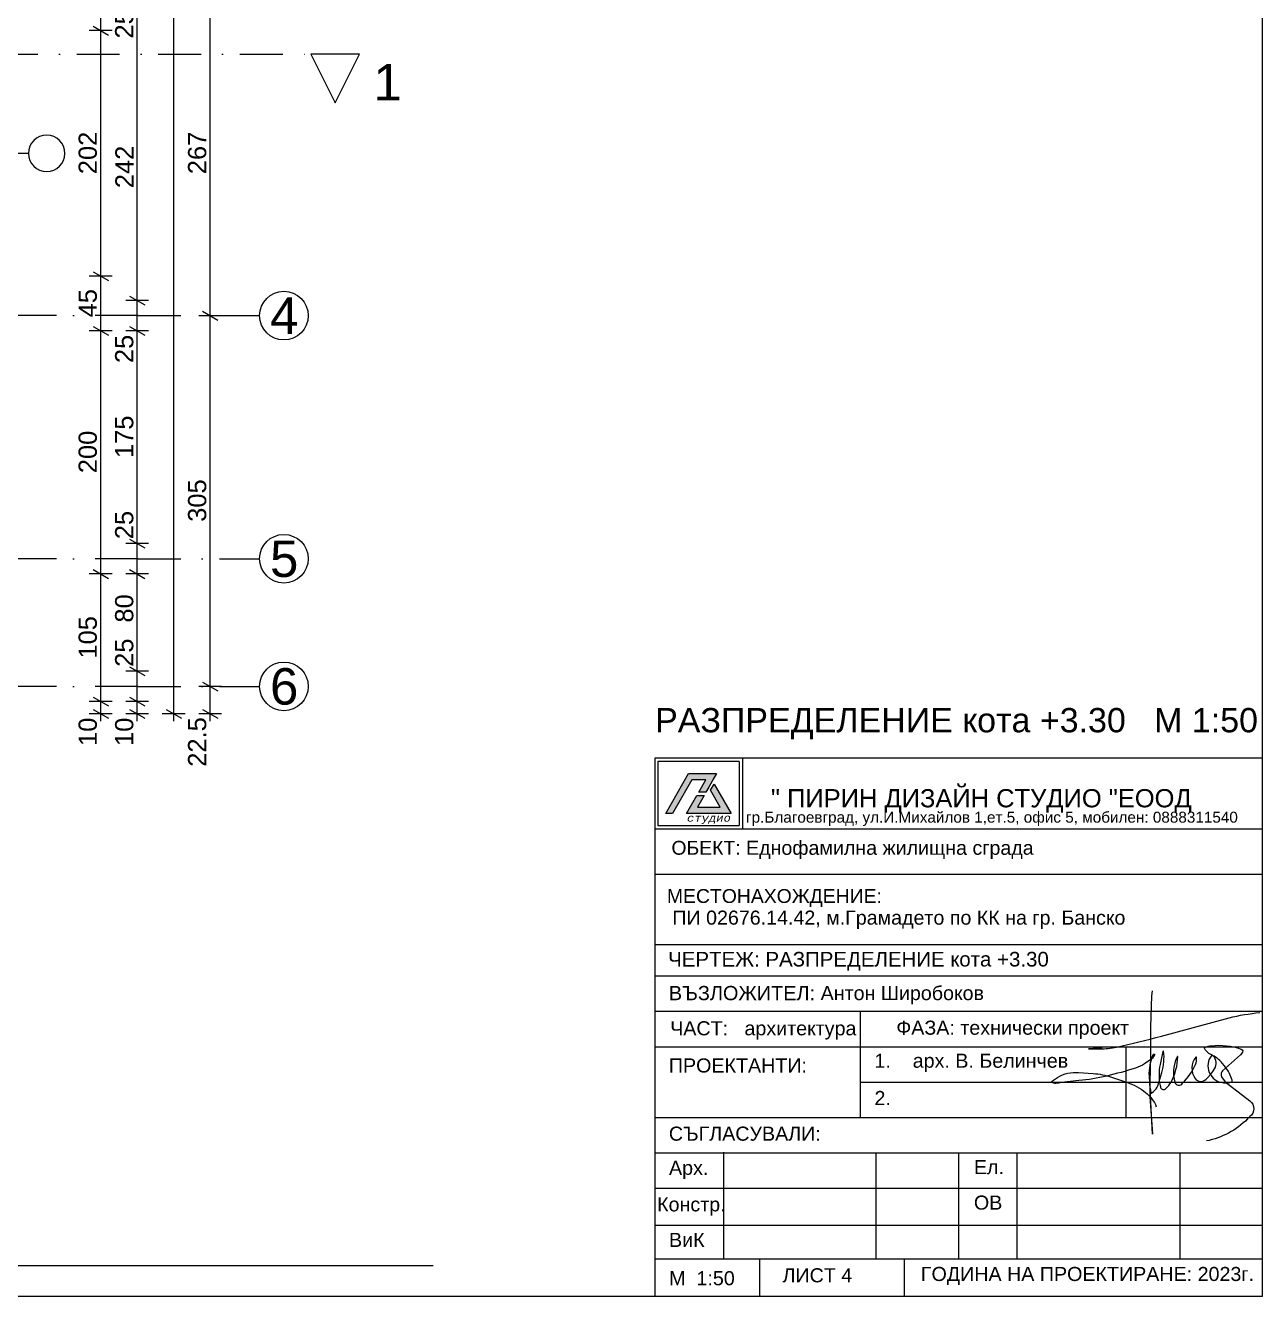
# Model space of a CAD drawing. Header units: centimetres. Extents: x -1463 to 1537, y -1556 to 644.
# Drawn here: x 519 to 1537, y -1556 to -511 of the extents above; entities that cross this region are included whole.
import ezdxf

# ---------------------------------------------------------------- set-up
doc = ezdxf.new("R2010")
doc.units = ezdxf.units.CM
doc.header["$MEASUREMENT"] = 0
doc.linetypes.add('Dot & Dashed', pattern=[67.027776, 35.277777, -17.638888, 0, -14.111111])
for name, color, linetype in [('fill', 7, 'Continuous'), ('антетка', 7, 'Continuous'), ('линии', 7, 'Continuous'), ('оси', 7, 'Continuous'), ('подпис', 7, 'Continuous'), ('размери', 7, 'Continuous'), ('разрези', 7, 'Continuous'), ('стени', 7, 'Continuous')]:
    doc.layers.add(name, color=color, linetype=linetype)
doc.styles.add('GENERATED_STYLE_1', font='arial.ttf')
doc.styles.add('GENERATED_STYLE_5', font='cour.ttf')
doc.dimstyles.new('GENERATED_STYLE__1', dxfattribs={"dimtxt": 15, "dimasz": 9.5, "dimexe": 0.18, "dimexo": 0.0625, "dimgap": 0, "dimtad": 1, "dimzin": 0, "dimdsep": 46, "dimtxsty": 'GENERATED_STYLE_1', "dimblk": 'ARROWHEAD_2', "dimblk1": 'ARROWHEAD_2', "dimblk2": 'ARROWHEAD_2', "dimcen": 0.09, "dimse1": 1, "dimse2": 1, "dimclrd": 151, "dimclre": 151, "dimclrt": 7, "dimadec": 0, "dimazin": 0, "dimtfac": 1, "dimtdec": 4, "dimtmove": 0, "dimatfit": 3, "dimfxl": 0, "dimtolj": 1, "dimtzin": 0, "dimarcsym": 0})

# ---------------------------------------------------------------- blocks, each defined once
blk = doc.blocks.new('*D50')
at = {"layer": 'размери', "color": 161, "linetype": 'Continuous', "lineweight": 13}
for p, q in [((574.8, -1063.4), (587.3, -1070.6)), ((574.8, -1073.4), (587.3, -1080.6))]:
    blk.add_line(p, q, dxfattribs=at)
at = {"layer": 'размери', "color": 151, "linetype": 'Continuous', "lineweight": 13}
for p, q in [((590.4, -1067), (571.6, -1067)), ((590.4, -1077), (571.6, -1077)), ((581, -1077), (581, -1067)), ((581, -1083.1), (581, -1077))]:
    blk.add_line(p, q, dxfattribs=at)
at = {"layer": 'размери', "color": 7, "lineweight": 30, "insert": (578, -1103.5), "char_height": 15, "attachment_point": 7, "rotation": 90, "style": 'GENERATED_STYLE_1'}
blk.add_mtext('\\A1;{\\pql;\\fArial|b0|i0|c204|p0;\\W1.000000;10}', dxfattribs=at)
blk = doc.blocks.new('ARROWHEAD_2')
at = {"color": 0, "linetype": 'Continuous', "lineweight": 0}
for p, q in [((0, 0), (-1, 0)), ((-0.38, -0.66), (0.38, 0.66))]:
    blk.add_line(p, q, dxfattribs=at)
blk = doc.blocks.new('*D51')
at = {"layer": 'размери', "color": 151, "linetype": 'Continuous', "lineweight": 13}
for p, q in [((581, -1067), (581, -962)), ((590.4, -1067), (571.6, -1067))]:
    blk.add_line(p, q, dxfattribs=at)
at = {"layer": 'размери', "color": 161, "linetype": 'Continuous', "lineweight": 13}
blk.add_line((574.8, -1063.4), (587.3, -1070.6), dxfattribs=at)
blk = doc.blocks.new('*D52')
at = {"layer": 'размери', "color": 151, "linetype": 'Continuous', "lineweight": 13}
for p, q in [((590.4, -962), (571.6, -962)), ((581, -1067), (581, -962))]:
    blk.add_line(p, q, dxfattribs=at)
at = {"layer": 'размери', "color": 161, "linetype": 'Continuous', "lineweight": 13}
for p, q in [((574.8, -958.4), (587.3, -965.6)), ((574.8, -1063.4), (587.3, -1070.6))]:
    blk.add_line(p, q, dxfattribs=at)
at = {"layer": 'размери', "color": 7, "lineweight": 30, "insert": (578, -1031.6), "char_height": 15, "attachment_point": 7, "rotation": 90, "style": 'GENERATED_STYLE_1'}
blk.add_mtext('\\A1;{\\pql;\\fArial|b0|i0|c204|p0;\\W1.000000;105}', dxfattribs=at)
blk = doc.blocks.new('*D53')
at = {"layer": 'размери', "color": 151, "linetype": 'Continuous', "lineweight": 13}
for p, q in [((590.4, -762), (571.6, -762)), ((581, -962), (581, -762))]:
    blk.add_line(p, q, dxfattribs=at)
at = {"layer": 'размери', "color": 161, "linetype": 'Continuous', "lineweight": 13}
for p, q in [((574.8, -758.4), (587.3, -765.6)), ((574.8, -958.4), (587.3, -965.6))]:
    blk.add_line(p, q, dxfattribs=at)
at = {"layer": 'размери', "color": 7, "lineweight": 30, "insert": (578, -879.1), "char_height": 15, "attachment_point": 7, "rotation": 90, "style": 'GENERATED_STYLE_1'}
blk.add_mtext('\\A1;{\\pql;\\fArial|b0|i0|c204|p0;\\W1.000000;200}', dxfattribs=at)
blk = doc.blocks.new('*D54')
at = {"layer": 'размери', "color": 151, "linetype": 'Continuous', "lineweight": 13}
for p, q in [((590.4, -717), (571.6, -717)), ((581, -762), (581, -717)), ((590.4, -762), (571.6, -762))]:
    blk.add_line(p, q, dxfattribs=at)
at = {"layer": 'размери', "color": 161, "linetype": 'Continuous', "lineweight": 13}
for p, q in [((574.8, -713.4), (587.3, -720.6)), ((574.8, -758.4), (587.3, -765.6))]:
    blk.add_line(p, q, dxfattribs=at)
at = {"layer": 'размери', "color": 7, "lineweight": 30, "insert": (578, -750.9), "char_height": 15, "attachment_point": 7, "rotation": 90, "style": 'GENERATED_STYLE_1'}
blk.add_mtext('\\A1;{\\pql;\\fArial|b0|i0|c204|p0;\\W1.000000;45}', dxfattribs=at)
blk = doc.blocks.new('*D55')
at = {"layer": 'размери', "color": 161, "linetype": 'Continuous', "lineweight": 13}
for p, q in [((574.8, -511.4), (587.3, -518.6)), ((574.8, -713.4), (587.3, -720.6))]:
    blk.add_line(p, q, dxfattribs=at)
at = {"layer": 'размери', "color": 151, "linetype": 'Continuous', "lineweight": 13}
for p, q in [((590.4, -515), (571.6, -515)), ((581, -717), (581, -515)), ((590.4, -717), (571.6, -717))]:
    blk.add_line(p, q, dxfattribs=at)
at = {"layer": 'размери', "color": 7, "lineweight": 30, "insert": (578, -633.1), "char_height": 15, "attachment_point": 7, "rotation": 90, "style": 'GENERATED_STYLE_1'}
blk.add_mtext('\\A1;{\\pql;\\fArial|b0|i0|c204|p0;\\W1.000000;202}', dxfattribs=at)
blk = doc.blocks.new('*D56')
at = {"layer": 'размери', "color": 151, "linetype": 'Continuous', "lineweight": 13}
for p, q in [((590.4, -470), (571.6, -470)), ((581, -515), (581, -470)), ((590.4, -515), (571.6, -515))]:
    blk.add_line(p, q, dxfattribs=at)
at = {"layer": 'размери', "color": 161, "linetype": 'Continuous', "lineweight": 13}
for p, q in [((574.8, -466.4), (587.3, -473.6)), ((574.8, -511.4), (587.3, -518.6))]:
    blk.add_line(p, q, dxfattribs=at)
at = {"layer": 'размери', "color": 7, "lineweight": 30, "insert": (578, -503.9), "char_height": 15, "attachment_point": 7, "rotation": 90, "style": 'GENERATED_STYLE_1'}
blk.add_mtext('\\A1;{\\pql;\\fArial|b0|i0|c204|p0;\\W1.000000;45}', dxfattribs=at)
blk = doc.blocks.new('*D60')
at = {"layer": 'размери', "color": 161, "linetype": 'Continuous', "lineweight": 13}
for p, q in [((604.8, -1063.4), (617.3, -1070.6)), ((604.8, -1073.4), (617.3, -1080.6))]:
    blk.add_line(p, q, dxfattribs=at)
at = {"layer": 'размери', "color": 151, "linetype": 'Continuous', "lineweight": 13}
for p, q in [((620.4, -1067), (601.6, -1067)), ((620.4, -1077), (601.6, -1077)), ((611, -1077), (611, -1067)), ((611, -1083.1), (611, -1077))]:
    blk.add_line(p, q, dxfattribs=at)
at = {"layer": 'размери', "color": 7, "lineweight": 30, "insert": (608, -1103.5), "char_height": 15, "attachment_point": 7, "rotation": 90, "style": 'GENERATED_STYLE_1'}
blk.add_mtext('\\A1;{\\pql;\\fArial|b0|i0|c204|p0;\\W1.000000;10}', dxfattribs=at)
blk = doc.blocks.new('*D61')
at = {"layer": 'размери', "color": 151, "linetype": 'Continuous', "lineweight": 13}
for p, q in [((620.4, -1042), (601.6, -1042)), ((611, -1067), (611, -1042)), ((620.4, -1067), (601.6, -1067))]:
    blk.add_line(p, q, dxfattribs=at)
at = {"layer": 'размери', "color": 161, "linetype": 'Continuous', "lineweight": 13}
for p, q in [((604.8, -1038.4), (617.3, -1045.6)), ((604.8, -1063.4), (617.3, -1070.6))]:
    blk.add_line(p, q, dxfattribs=at)
blk = doc.blocks.new('*D62')
at = {"layer": 'размери', "color": 151, "linetype": 'Continuous', "lineweight": 13}
for p, q in [((620.4, -962), (601.6, -962)), ((611, -1042), (611, -962)), ((620.4, -1042), (601.6, -1042))]:
    blk.add_line(p, q, dxfattribs=at)
at = {"layer": 'размери', "color": 161, "linetype": 'Continuous', "lineweight": 13}
for p, q in [((604.8, -958.4), (617.3, -965.6)), ((604.8, -1038.4), (617.3, -1045.6))]:
    blk.add_line(p, q, dxfattribs=at)
at = {"layer": 'размери', "color": 7, "lineweight": 30, "char_height": 15, "attachment_point": 7, "rotation": 90, "style": 'GENERATED_STYLE_1'}
for s, insert in [('\\A1;{\\pql;\\fArial|b0|i0|c204|p0;\\W1.000000;80}', (608, -1002)), ('\\A1;{\\pql;\\fArial|b0|i0|c204|p0;\\W1.000000;25}', (608, -1038.4))]:
    blk.add_mtext(s, dxfattribs=dict(at, insert=insert))
blk = doc.blocks.new('*D63')
at = {"layer": 'размери', "color": 151, "linetype": 'Continuous', "lineweight": 13}
for p, q in [((620.4, -937), (601.6, -937)), ((611, -962), (611, -937)), ((620.4, -962), (601.6, -962))]:
    blk.add_line(p, q, dxfattribs=at)
at = {"layer": 'размери', "color": 161, "linetype": 'Continuous', "lineweight": 13}
for p, q in [((604.8, -933.4), (617.3, -940.6)), ((604.8, -958.4), (617.3, -965.6))]:
    blk.add_line(p, q, dxfattribs=at)
blk = doc.blocks.new('*D64')
at = {"layer": 'размери', "color": 151, "linetype": 'Continuous', "lineweight": 13}
for p, q in [((620.4, -762), (601.6, -762)), ((611, -937), (611, -762)), ((620.4, -937), (601.6, -937))]:
    blk.add_line(p, q, dxfattribs=at)
at = {"layer": 'размери', "color": 161, "linetype": 'Continuous', "lineweight": 13}
for p, q in [((604.8, -758.4), (617.3, -765.6)), ((604.8, -933.4), (617.3, -940.6))]:
    blk.add_line(p, q, dxfattribs=at)
at = {"layer": 'размери', "color": 7, "lineweight": 30, "char_height": 15, "attachment_point": 7, "rotation": 90, "style": 'GENERATED_STYLE_1'}
for s, insert in [('\\A1;{\\pql;\\fArial|b0|i0|c204|p0;\\W1.000000;25}', (608, -788.5)), ('\\A1;{\\pql;\\fArial|b0|i0|c204|p0;\\W1.000000;175}', (608, -866.6)), ('\\A1;{\\pql;\\fArial|b0|i0|c204|p0;\\W1.000000;25}', (608, -933.4))]:
    blk.add_mtext(s, dxfattribs=dict(at, insert=insert))
blk = doc.blocks.new('*D65')
at = {"layer": 'размери', "color": 151, "linetype": 'Continuous', "lineweight": 13}
for p, q in [((620.4, -737), (601.6, -737)), ((611, -762), (611, -737)), ((620.4, -762), (601.6, -762))]:
    blk.add_line(p, q, dxfattribs=at)
at = {"layer": 'размери', "color": 161, "linetype": 'Continuous', "lineweight": 13}
for p, q in [((604.8, -733.4), (617.3, -740.6)), ((604.8, -758.4), (617.3, -765.6))]:
    blk.add_line(p, q, dxfattribs=at)
blk = doc.blocks.new('*D66')
at = {"layer": 'размери', "color": 161, "linetype": 'Continuous', "lineweight": 13}
for p, q in [((604.8, -491.4), (617.3, -498.6)), ((604.8, -733.4), (617.3, -740.6))]:
    blk.add_line(p, q, dxfattribs=at)
at = {"layer": 'размери', "color": 151, "linetype": 'Continuous', "lineweight": 13}
for p, q in [((620.4, -495), (601.6, -495)), ((611, -737), (611, -495)), ((620.4, -737), (601.6, -737))]:
    blk.add_line(p, q, dxfattribs=at)
at = {"layer": 'размери', "color": 7, "lineweight": 30, "char_height": 15, "attachment_point": 7, "rotation": 90, "style": 'GENERATED_STYLE_1'}
for s, insert in [('\\A1;{\\pql;\\fArial|b0|i0|c204|p0;\\W1.000000;25}', (608, -521.5)), ('\\A1;{\\pql;\\fArial|b0|i0|c204|p0;\\W1.000000;242}', (608, -644.6))]:
    blk.add_mtext(s, dxfattribs=dict(at, insert=insert))
blk = doc.blocks.new('*D73')
at = {"layer": 'размери', "color": 151, "linetype": 'Continuous', "lineweight": 13}
for p, q in [((641, 173), (641, 179.1)), ((650.4, 173), (631.6, 173)), ((641, -1077), (641, 173)), ((650.4, -1077), (631.6, -1077)), ((641, -1083.1), (641, -1077))]:
    blk.add_line(p, q, dxfattribs=at)
at = {"layer": 'размери', "color": 161, "linetype": 'Continuous', "lineweight": 13}
for p, q in [((647.3, 169.4), (634.8, 176.6)), ((634.8, -1073.4), (647.3, -1080.6))]:
    blk.add_line(p, q, dxfattribs=at)
at = {"layer": 'размери', "color": 7, "lineweight": 30, "insert": (638, -477.7), "char_height": 15, "attachment_point": 7, "rotation": 90, "style": 'GENERATED_STYLE_1'}
blk.add_mtext('\\A1;{\\pql;\\fArial|b0|i0|c204|p0;\\W1.000000;1\xa0250}', dxfattribs=at)
blk = doc.blocks.new('*D74')
at = {"layer": 'размери', "color": 151, "linetype": 'Continuous', "lineweight": 13}
for p, q in [((680.4, -1054.5), (661.6, -1054.5)), ((671, -1077), (671, -1054.5)), ((680.4, -1077), (661.6, -1077)), ((671, -1083.1), (671, -1077))]:
    blk.add_line(p, q, dxfattribs=at)
at = {"layer": 'размери', "color": 161, "linetype": 'Continuous', "lineweight": 13}
for p, q in [((664.8, -1050.9), (677.3, -1058.1)), ((664.8, -1073.4), (677.3, -1080.6))]:
    blk.add_line(p, q, dxfattribs=at)
at = {"layer": 'размери', "color": 7, "lineweight": 30, "insert": (668, -1120.6), "char_height": 15, "attachment_point": 7, "rotation": 90, "style": 'GENERATED_STYLE_1'}
blk.add_mtext('\\A1;{\\pql;\\fArial|b0|i0|c204|p0;\\W1.000000;22.5}', dxfattribs=at)
blk = doc.blocks.new('*D75')
at = {"layer": 'размери', "color": 151, "linetype": 'Continuous', "lineweight": 13}
for p, q in [((680.4, -749.5), (661.6, -749.5)), ((671, -1054.5), (671, -749.5)), ((680.4, -1054.5), (661.6, -1054.5))]:
    blk.add_line(p, q, dxfattribs=at)
at = {"layer": 'размери', "color": 161, "linetype": 'Continuous', "lineweight": 13}
for p, q in [((664.8, -745.9), (677.3, -753.1)), ((664.8, -1050.9), (677.3, -1058.1))]:
    blk.add_line(p, q, dxfattribs=at)
at = {"layer": 'размери', "color": 7, "lineweight": 30, "insert": (668, -919.1), "char_height": 15, "attachment_point": 7, "rotation": 90, "style": 'GENERATED_STYLE_1'}
blk.add_mtext('\\A1;{\\pql;\\fArial|b0|i0|c204|p0;\\W1.000000;305}', dxfattribs=at)
blk = doc.blocks.new('*D76')
at = {"layer": 'размери', "color": 161, "linetype": 'Continuous', "lineweight": 13}
for p, q in [((664.8, -478.9), (677.3, -486.1)), ((664.8, -745.9), (677.3, -753.1))]:
    blk.add_line(p, q, dxfattribs=at)
at = {"layer": 'размери', "color": 151, "linetype": 'Continuous', "lineweight": 13}
for p, q in [((680.4, -482.5), (661.6, -482.5)), ((671, -749.5), (671, -482.5)), ((680.4, -749.5), (661.6, -749.5))]:
    blk.add_line(p, q, dxfattribs=at)
at = {"layer": 'размери', "color": 7, "lineweight": 30, "insert": (668, -633.1), "char_height": 15, "attachment_point": 7, "rotation": 90, "style": 'GENERATED_STYLE_1'}
blk.add_mtext('\\A1;{\\pql;\\fArial|b0|i0|c204|p0;\\W1.000000;267}', dxfattribs=at)

msp = doc.modelspace()

# ---------------------------------------------------------------- hatches: boundary and pattern name
at = {"layer": 'fill', "linetype": 'Continuous', "lineweight": 13}
for points in [[(1064.578, -1126.223), (1080.456, -1126.223), (1081.566, -1126.223), (1087.475, -1126.223), (1084.567, -1131.351), (1084.006, -1132.34), (1081.099, -1137.467), (1078.809, -1141.505), (1072.9, -1141.505), (1078.658, -1131.351), (1067.336, -1131.351), (1051.4, -1159.093), (1045.698, -1159.093)], [(1071.387, -1144.173), (1077.296, -1144.173), (1071.773, -1153.913), (1090.644, -1153.913), (1082.562, -1139.987), (1085.469, -1134.86), (1096.528, -1153.913), (1099.534, -1159.093), (1093.651, -1159.093), (1068.835, -1159.093), (1062.926, -1159.093)]]:
    msp.add_hatch(color=251, dxfattribs=at).paths.add_polyline_path(points)

# ---------------------------------------------------------------- linework, layer by layer
at = {"layer": 'fill', "color": 7, "linetype": 'Continuous', "lineweight": 13, "flags": 128}
for points in [[(1064.578, -1126.223), (1080.456, -1126.223), (1081.566, -1126.223), (1087.475, -1126.223), (1084.567, -1131.351), (1084.006, -1132.34), (1081.099, -1137.467), (1078.809, -1141.505), (1072.9, -1141.505), (1078.658, -1131.351), (1067.336, -1131.351), (1051.4, -1159.093), (1045.698, -1159.093)], [(1071.387, -1144.173), (1077.296, -1144.173), (1071.773, -1153.913), (1090.644, -1153.913), (1082.562, -1139.987), (1085.469, -1134.86), (1096.528, -1153.913), (1099.534, -1159.093), (1093.651, -1159.093), (1068.835, -1159.093), (1062.926, -1159.093)]]:
    msp.add_lwpolyline(points, close=True, dxfattribs=at)
at = {"layer": 'антетка', "color": 7, "linetype": 'Continuous', "lineweight": 5}
for p, q in [((1036.688, -1113.483), (1036.688, -1556.493)), ((1106.173, -1113.483), (1036.688, -1113.483)), ((1536.688, -1113.483), (1036.688, -1113.483)), ((1106.173, -1116.151), (1039.356, -1116.151)), ((1039.356, -1116.151), (1039.356, -1168.997)), ((1106.173, -1116.151), (1039.356, -1116.151)), ((1106.173, -1116.151), (1106.173, -1168.997)), ((1106.173, -1116.151), (1106.173, -1168.997)), ((1108.842, -1113.483), (1108.842, -1171.665)), ((1108.842, -1113.483), (1108.842, -1171.665)), ((1536.688, -1556.493), (1536.688, -1113.483)), ((1039.356, -1168.997), (1106.173, -1168.997)), ((1039.356, -1168.997), (1106.173, -1168.997)), ((1036.688, -1171.665), (1536.688, -1171.665)), ((1036.688, -1209.01), (1536.688, -1209.01)), ((1036.688, -1266.958), (1536.688, -1266.958)), ((1036.688, -1292.729), (1536.688, -1292.729)), ((1036.688, -1292.729), (1536.688, -1292.729)), ((1036.688, -1321.82), (1536.688, -1321.82)), ((1036.688, -1321.82), (1536.688, -1321.82)), ((1205.803, -1321.82), (1205.803, -1350.911)), ((1205.803, -1321.82), (1205.803, -1350.911)), ((1205.803, -1321.82), (1205.803, -1409.093)), ((1036.688, -1350.911), (1536.688, -1350.911)), ((1424.131, -1350.911), (1424.131, -1409.093)), ((1205.803, -1380.002), (1536.688, -1380.002)), ((1036.688, -1409.093), (1536.688, -1409.093)), ((1036.688, -1409.093), (1536.688, -1409.093)), ((1036.688, -1409.093), (1536.688, -1409.093)), ((1205.803, -1409.093), (1536.688, -1409.093)), ((1205.803, -1409.093), (1536.688, -1409.093)), ((1036.688, -1438.184), (1536.688, -1438.184)), ((1093.374, -1437.715), (1093.374, -1525.457)), ((1218.647, -1438.184), (1218.647, -1525.457)), ((1286.688, -1438.184), (1286.688, -1525.457)), ((1334.453, -1438.184), (1334.453, -1525.457)), ((1468.647, -1438.184), (1468.647, -1525.457)), ((1036.688, -1467.275), (1536.688, -1467.275)), ((1036.688, -1497.644), (1536.688, -1497.644)), ((1036.688, -1525.457), (1536.688, -1525.457)), ((1036.688, -1525.457), (1536.688, -1525.457)), ((1122.9, -1525.457), (1122.9, -1556.493)), ((1241.969, -1525.457), (1241.969, -1556.493)), ((1536.688, -1556.493), (1036.688, -1556.493))]:
    msp.add_line(p, q, dxfattribs=at)
at = {"layer": 'линии', "color": 7, "linetype": 'Continuous', "lineweight": 5}
for q in [(1536.688, 643.507), (-1463.312, -1556.493)]:
    msp.add_line((1536.688, -1556.493), q, dxfattribs=at)
at = {"layer": 'линии', "color": 7, "linetype": 'Continuous', "lineweight": 13}
msp.add_line((854.544, -1531.12), (-1413.312, -1531.12), dxfattribs=at)
at = {"layer": 'оси', "color": 102, "linetype": 'Dot & Dashed', "lineweight": 15}
for p, q in [((611.639, -749.468), (-1119.914, -749.468)), ((611.639, -749.468), (711.639, -749.468)), ((611.639, -949.466), (-1119.914, -949.466)), ((611.639, -949.466), (711.639, -949.466)), ((611.639, -1054.468), (-1119.914, -1054.468)), ((611.639, -1054.468), (711.639, -1054.468))]:
    msp.add_line(p, q, dxfattribs=at)
at = {"layer": 'оси', "color": 7, "linetype": 'Continuous', "lineweight": 5}
for centre in [(731.639, -749.468), (731.639, -949.466), (731.639, -1054.468)]:
    msp.add_circle(centre, 20, dxfattribs=at)
at = {"layer": 'оси', "color": 102, "linetype": 'Dot & Dashed', "lineweight": 15}
for p in [(611.639, -749.468), (611.639, -749.468), (611.639, -949.466), (611.639, -949.466), (611.639, -1054.468), (611.639, -1054.468)]:
    msp.add_point(p, dxfattribs=at)
at = {"layer": 'подпис', "color": 7, "linetype": 'Continuous', "lineweight": 13, "flags": 128}
for points in [[(1445.876, -1304.825), (1445.238, -1309.111), (1444.599, -1334.555), (1444.599, -1359.361), (1443.961, -1379.698), (1443.961, -1392.01), (1446.058, -1422.835), (1443.583, -1375.051, -0.11596965), (1446.788, -1357.355, -1.46884003), (1447.518, -1358.084), (1446.147, -1360.229, -0.15376302), (1444.07, -1361.967), (1439.657, -1364.947, -0.0724214), (1432.216, -1368.536, -0.01831017), (1408.459, -1375.063, -0.03432689), (1385.562, -1378.827, 0.01520691), (1366.615, -1381.202, -0.26476567), (1363.554, -1380.041, -0.56802285), (1363.911, -1379.038), (1368.067, -1376.312, -0.17521043), (1385.395, -1372.185), (1397.417, -1372.955, -0.0696321), (1412.553, -1376.07), (1424.721, -1380.138, -0.08451861), (1440.407, -1388.531, -0.13353783), (1449.266, -1400.296)], [(1404.798, -1351.935), (1393.49, -1352.665), (1402.883, -1352.665, 0.05436023), (1416.493, -1351.181, 0.0095601), (1453.498, -1342.269), (1509.219, -1327.039, -0.03049814), (1534.385, -1322.787)], [(1444.096, -1384.955), (1444.789, -1388.87, 0.83866084), (1445.471, -1388.87), (1447.084, -1387.644, 0.1479), (1450.456, -1382.989), (1453.791, -1372.031, 0.10399708), (1455.33, -1354.622, 0.67251347), (1455.048, -1354.545), (1454.758, -1354.922), (1452.424, -1365.696, 0.10711311), (1452.424, -1382.805, 0.01024025), (1452.807, -1384.414, 0.62302498), (1457.129, -1385.299, 0.05609967), (1461.491, -1380.142), (1461.796, -1379.531, 0.10779319), (1466.927, -1359.343, 0.86002193), (1466.407, -1359.246), (1465.548, -1360.854, 0.15722043), (1464.396, -1380.002, 0.61960414), (1470.908, -1380.926, 0.09164094), (1481.414, -1365.655, 0.13988095), (1482.269, -1359.668, 0.65120256), (1481.867, -1359.553, 0.34550143), (1481.316, -1377.149, 0.46897559), (1490.249, -1377.684, 0.02390048), (1496.408, -1370.456, 0.30813949), (1497.07, -1359.461, 0.56798603), (1493.736, -1359.461, 0.59644458), (1506.336, -1380.582, 0.02063369), (1510.812, -1380.205, 0.55638828), (1511.586, -1378.518), (1509.387, -1373.028, 0.09522461), (1505.366, -1366.767), (1503.533, -1364.552, 0.11526677), (1494.091, -1357.375, -0.18454314), (1488.886, -1352.17, -0.41710215), (1489.127, -1351.547, -0.07585078), (1494.6, -1350.096, -0.11075313), (1519.006, -1352.862, -0.60703224), (1519.517, -1356.332), (1518.524, -1357.731), (1503.808, -1370.76, 0.30438412), (1502.719, -1374.937, 0.06037477), (1503.031, -1375.574), (1505.798, -1379.825), (1526.264, -1395.466, -0.49435198), (1526.264, -1408.418), (1524.337, -1410.344, -0.14765125), (1490.484, -1428.498)]]:
    msp.add_lwpolyline(points, format="xyb", dxfattribs=at)
at = {"layer": 'разрези', "color": 151, "linetype": 'Dot & Dashed', "lineweight": 13}
msp.add_line((91.313, -534.469), (753.859, -534.469), dxfattribs=at)
at = {"layer": 'разрези', "color": 161, "linetype": 'Continuous', "lineweight": 13, "flags": 128}
msp.add_lwpolyline([(793.859, -534.469), (753.859, -534.469), (773.859, -574.469)], close=True, dxfattribs=at)
at = {"layer": 'стени', "color": 161, "linetype": 'Continuous', "lineweight": 13}
msp.add_line((521.557, -615.968), (421.557, -615.968), dxfattribs=at)
msp.add_line((521.557, -615.968), (421.557, -615.968), dxfattribs=at)
msp.add_lwpolyline([(536.557, -630.968, 1), (536.557, -600.968, 1)], format="xyb", close=True, dxfattribs=at)
msp.add_lwpolyline([(536.557, -630.968, 1), (536.557, -600.968, 1)], format="xyb", close=True, dxfattribs=at)

# ---------------------------------------------------------------- texts
at = {"layer": 'антетка', "color": 7, "linetype": 'Continuous', "lineweight": 13, "insert": (1037.012, -1098.068), "char_height": 20, "attachment_point": 7, "style": 'GENERATED_STYLE_1'}
msp.add_mtext('\\A1;{\\pql;\\fArial|b0|i0|c204|p0;\\W1.000000;РАЗПРЕДЕЛЕНИЕ кота +3.\\fArial|b0|i0|c204|p0;\\W1.000000;3\\fArial|b0|i0|c204|p0;\\W1.000000;0   М 1:50}', dxfattribs=at)
at = {"layer": 'антетка', "color": 7, "linetype": 'Continuous', "lineweight": 5}
for s, insert, char_height, attachment_point, style in [('\\A1;{\\pqc;\\fArial|b0|i0|c204|p0;\\W1.000000;" ПИРИН ДИЗАЙН СТУДИО "ЕООД}', (1305.323, -1158.339), 15, 8, 'GENERATED_STYLE_1'), ('\\A1;{\\pqc;\\fArial|b0|i0|c204|p0;\\W1.000000;гр.Благоевград, ул.И.Михайлов 1,ет.5, офис 5\\fArial|b0|i0|c204|p0;\\W1.000000;, \\fArial|b0|i0|c204|p0;\\W1.000000;мобилен: 0888311540}', (1314.077, -1169.319), 9, 8, 'GENERATED_STYLE_1'), ('\\A1;{\\pqc;\\fCourier New|b0|i1|c204|p0;\\W1.000000;студио}', (1081.28, -1167.632), 6, 8, 'GENERATED_STYLE_5'), ('\\A1;{\\pql;\\fArial|b0|i0|c204|p0;\\W1.000000;ОБЕКТ:\\fArial|b0|i0|c204|p0;\\W1.000000; \\fArial|b0|i0|c204|p0;\\H1.014033x;\\W1.000000;Еднофамилна жилищна сград\\fArial|b0|i0|c204|p0;\\H0.986161x;\\W1.000000;а}', (1050.443, -1196.55), 11.405078, 7, 'GENERATED_STYLE_1'), ('\\A1;{\\pql;\\fArial|b0|i0|c204|p0;\\W1.000000;ЧЕРТЕЖ: РАЗПРЕДЕЛЕНИЕ кота +3.\\fArial|b0|i0|c204|p0;\\W1.000000;3\\fArial|b0|i0|c204|p0;\\W1.000000;0 }', (1047.743, -1288.426), 12.040407, 7, 'GENERATED_STYLE_1'), ('\\A1;{\\pql;\\fArial|b0|i0|c204|p0;\\W1.000000;ВЪЗЛОЖИТЕЛ: \\fArial|b0|i0|c204|p0;\\H0.988390x;\\W1.000000;Антон Широбоков }', (1048.32, -1316.151), 11.716677, 7, 'GENERATED_STYLE_1'), ('\\A1;{\\pql;\\fArial|b0|i0|c204|p0;\\W1.000000;ЧАСТ:   архитектура}', (1049.403, -1345.049), 11.58217, 7, 'GENERATED_STYLE_1'), ('\\A1;{\\pql;\\fArial|b0|i0|c204|p0;\\W1.000000;ФАЗА: технически проект }', (1235.415, -1344.56), 11.58217, 7, 'GENERATED_STYLE_1'), ('\\A1;{\\pql;\\fArial|b0|i0|c204|p0;\\W1.000000;1.    арх. В. Белинчев}', (1217.435, -1371.72), 11.58217, 7, 'GENERATED_STYLE_1'), ('\\A1;{\\pql;\\fArial|b0|i0|c204|p0;\\W1.000000;ПРОЕКТАНТИ:}', (1048.32, -1372.316), 11.58217, 7, 'GENERATED_STYLE_1'), ('\\A1;{\\pql;\\fArial|b0|i0|c204|p0;\\W1.000000;2.}', (1217.435, -1398.925), 11.58217, 7, 'GENERATED_STYLE_1'), ('\\A1;{\\pql;\\fArial|b0|i0|c204|p0;\\W1.000000;2.}', (1217.435, -1398.925), 11.58217, 7, 'GENERATED_STYLE_1'), ('\\A1;{\\pql;\\fArial|b0|i0|c204|p0;\\W1.000000;СЪГЛАСУВАЛИ:}', (1048.32, -1428.408), 11.58217, 7, 'GENERATED_STYLE_1'), ('\\A1;{\\pql;\\fArial|b0|i0|c204|p0;\\W1.000000;Арх.}', (1048.441, -1459.849), 11.58217, 7, 'GENERATED_STYLE_1'), ('\\A1;{\\pql;\\fArial|b0|i0|c204|p0;\\W1.000000;Ел.}', (1299.253, -1455.89), 11.58217, 7, 'GENERATED_STYLE_1'), ('\\A1;{\\pql;\\fArial|b0|i0|c204|p0;\\W1.000000;ОВ}', (1299.253, -1485.121), 11.58217, 7, 'GENERATED_STYLE_1'), ('\\A1;{\\pql;\\fArial|b0|i0|c204|p0;\\W1.000000;Констр.}', (1038.652, -1489.911), 11.58217, 7, 'GENERATED_STYLE_1'), ('\\A1;{\\pql;\\fArial|b0|i0|c204|p0;\\W1.000000;ВиК}', (1048.459, -1515.679), 11.58217, 7, 'GENERATED_STYLE_1'), ('\\A1;{\\pql;\\fArial|b0|i0|c204|p0;\\W1.000000;M  1:50}', (1048.554, -1547.332), 11.58649, 7, 'GENERATED_STYLE_1'), ('\\A1;{\\pql;\\fArial|b0|i0|c204|p0;\\W1.000000;ЛИСТ \\fArial|b0|i0|c204|p0;\\W1.000000;4\\fArial|b0|i0|c204|p0;\\W1.000000; }', (1141.852, -1544.942), 11.582173, 7, 'GENERATED_STYLE_1'), ('\\A1;{\\pql;\\fArial|b0|i0|c204|p0;\\W1.000000;ГОДИНА НА ПРОЕКТИРАНЕ: 202\\fArial|b0|i0|c204|p0;\\W1.000000;3\\fArial|b0|i0|c204|p0;\\W1.000000;г. }', (1255.612, -1547.032), 11.582173, 7, 'GENERATED_STYLE_1')]:
    msp.add_mtext(s, dxfattribs=dict(at, insert=insert, char_height=char_height, attachment_point=attachment_point, style=style))
at = {"layer": 'антетка', "color": 7, "linetype": 'Continuous', "lineweight": 5, "insert": (1046.742, -1254.003), "char_height": 11.405078, "attachment_point": 7, "line_spacing_factor": 0.931075, "style": 'GENERATED_STYLE_1'}
msp.add_mtext('\\A1;{\\pql;\\fArial|b0|i0|c204|p0;\\W1.000000;МЕСТОНАХОЖДЕНИЕ:\\P\\pql;\\fArial|b0|i0|c204|p0;\\H1.014033x;\\W1.000000; ПИ 02676.14.42, м.Грамадето по КК на гр. Банско\\fArial|b0|i0|c204|p0;\\H0.986161x;\\W1.000000; \\fArial|b0|i0|c204|p0;\\W1.000000; }', dxfattribs=at)
at = {"layer": 'оси', "color": 7, "linetype": 'Continuous', "lineweight": 30, "char_height": 30, "attachment_point": 1, "style": 'GENERATED_STYLE_1'}
for s, insert in [('\\A1;{\\pql;\\pt0;\\fArial|b0|i0|c204|p0;\\W1.000000;4}', (720.256, -734.468)), ('\\A1;{\\pql;\\pt0;\\fArial|b0|i0|c204|p0;\\W1.000000;5}', (720.256, -934.466)), ('\\A1;{\\pql;\\pt0;\\fArial|b0|i0|c204|p0;\\W1.000000;6}', (720.256, -1039.468))]:
    msp.add_mtext(s, dxfattribs=dict(at, insert=insert))
at = {"layer": 'разрези', "color": 5, "lineweight": 13, "insert": (828.741, -572.469), "char_height": 30, "attachment_point": 9, "style": 'GENERATED_STYLE_1'}
msp.add_mtext('\\A1;{\\pqr;\\pt0;\\fArial|b0|i0|c204|p0;\\W1.000000;1}', dxfattribs=at)

# ---------------------------------------------------------------- dimensions: what is measured, and where the dimension line sits
at = {"layer": 'размери', "color": 151, "linetype": 'Continuous', "lineweight": 13}
for base, p1, p2, picture, middle in [((641.019, 173.032), (-858.443, -1076.968), (-478.443, 173.032), '*D73', (630.519, -451.976)), ((581.019, -469.968), (451.557, -514.968), (416.557, -469.968), '*D56', (570.519, -492.494)), ((671.019, -482.468), (694.174, -749.468), (694.174, -482.468), '*D76', (660.519, -616.006)), ((611.019, -494.968), (466.557, -736.968), (466.557, -494.968), '*D66', (600.519, -627.447)), ((581.019, -514.968), (451.557, -716.968), (451.557, -514.968), '*D55', (570.519, -616.006)), ((581.019, -716.968), (466.557, -761.968), (451.557, -716.968), '*D54', (570.519, -739.494)), ((611.019, -736.968), (109.057, -761.968), (466.557, -736.968), '*D65', (600.519, -777.047)), ((671.019, -749.468), (703.509, -1054.468), (694.174, -749.468), '*D75', (660.519, -902.006)), ((611.019, -761.968), (199.057, -936.966), (109.057, -761.968), '*D64', (600.519, -849.505)), ((581.019, -761.968), (416.557, -961.966), (466.557, -761.968), '*D53', (570.519, -862.005)), ((611.019, -936.966), (416.557, -961.966), (199.057, -936.966), '*D63', (600.519, -921.938)), ((611.019, -961.966), (6.557, -1041.968), (416.557, -961.966), '*D62', (600.519, -990.552)), ((581.019, -961.966), (31.557, -1066.966), (416.557, -961.966), '*D52', (570.519, -1014.505)), ((581.019, -1066.966), (31.557, -1066.968), (31.557, -1066.966), '*D51', (570.519, -1066.981)), ((611.019, -1041.968), (31.557, -1066.968), (6.557, -1041.968), '*D61', (600.519, -1026.94)), ((671.019, -1054.468), (-858.443, -1076.968), (703.509, -1054.468), '*D74', (660.519, -1101.2)), ((581.019, -1066.968), (-858.443, -1076.968), (31.557, -1066.968), '*D50', (570.519, -1092.047)), ((611.019, -1066.968), (41.557, -1076.968), (31.557, -1066.968), '*D60', (600.519, -1092.047))]:
    dim = msp.add_linear_dim(base=base, p1=p1, p2=p2, angle=90, dimstyle='GENERATED_STYLE__1', dxfattribs=at)
    dim.commit()
    dim.dimension.update_dxf_attribs({"geometry": picture, "text_midpoint": middle, "dimtype": 160, "text_rotation": 90})

doc.saveas('drawing.dxf')
